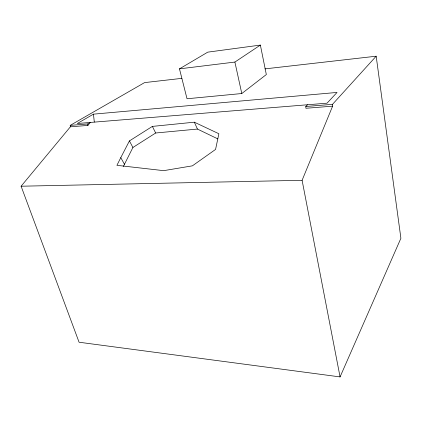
<?xml version="1.0" encoding="UTF-8"?>
<svg xmlns="http://www.w3.org/2000/svg" width="422" height="422" viewBox="0 0 422 422"><rect width="100%" height="100%" fill="white"/><g stroke="black" fill="none" stroke-linecap="round" stroke-linejoin="round"><path stroke-width="0.63" d="M340.069 376.915L302.099 180.299L332.61 106.17L332.494 104.345L376.176 56.205L400.9 238.272L340.069 376.915L79.072 342.231L21.1 186.218L70.384 126.811L87.892 125.434L90.287 122.449L87.729 123.962L70.221 125.371L70.384 126.811M123.372 166.468L132.914 147.478L155.665 133.004L197.438 129.063L217.847 138.907M120.787 157.633L116.931 165.329L163.689 170.652L192.385 165.841L215.563 149.435L218.881 133.737L194.352 122.19L152.379 126.4L129.422 140.916L120.787 157.633L124.448 164.263M332.61 106.17L305.908 108.275L305.786 106.486L307.506 104.761M241.795 93.531L266.329 74.557L260.369 45.085L207.756 52.149L179.471 68.86L187.025 98.759L241.795 93.531L234.896 62.06L260.369 45.085M93.452 114.156L77.321 123.504L327.039 103.174L337.041 92.434L93.452 114.156L94.306 122.021M70.221 125.371L144.577 82.606L181.866 78.355M179.471 68.86L234.896 62.06M264.953 68.881L376.176 56.205M305.786 106.486L332.494 104.345M21.1 186.218L302.099 180.299M129.422 140.916L132.914 147.478M152.379 126.4L155.665 133.004M194.352 122.19L197.438 129.063M87.729 123.962L87.892 125.434"/></g></svg>
